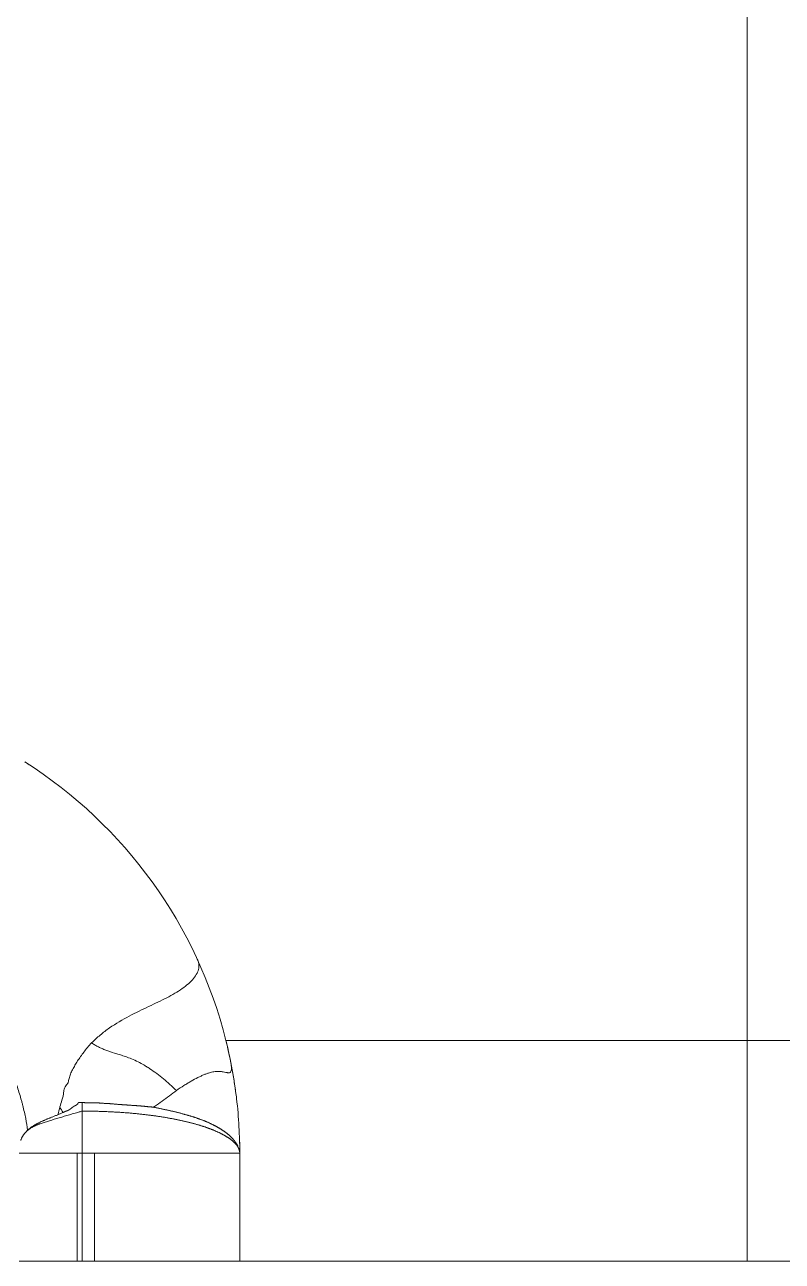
# Model space of a CAD drawing. Header units: millimetres. Extents: x 117382 to 126876, y -1151 to 1280.
# Drawn here: x 125570.82 to 125577.68, y 808.75 to 819.95 of the extents above; entities that cross this region are included whole.
import ezdxf

# ---------------------------------------------------------------- set-up
doc = ezdxf.new("R2010")
doc.units = ezdxf.units.MM
doc.linetypes.add('DASHED', pattern=[0])
doc.layers.add('DIE_P', color=2, linetype='Continuous')
doc.layers.add('TEXT', color=4, linetype='Continuous')

# ---------------------------------------------------------------- blocks, each defined once
blk = doc.blocks.new('*u7588')
at = {"layer": 'DIE_P', "color": 31, "linetype": 'DASHED', "lineweight": 13}
blk.add_line((-12.789, -21.088), (-12.789, -38.017), dxfattribs=at)
at = {"layer": 'DIE_P', "color": 155, "linetype": 'DASHED', "lineweight": 13}
for p, q in [((-17.515, -36.017), (31.411, -36.017)), ((-18.818, -36.583), (-18.818, -38.017)), ((-18.863, -37.038), (-18.863, -38.017)), ((-18.863, -38.017), (-18.863, -37.038)), ((-18.705, -38.017), (-18.705, -37.038)), ((-18.705, -37.038), (-18.705, -38.017))]:
    blk.add_line(p, q, dxfattribs=at)
at = {"layer": 'DIE_P', "color": 155, "linetype": 'Continuous', "lineweight": 13}
for p, q in [((-17.515, -36.017), (31.411, -36.017)), ((-18.818, -38.017), (-18.818, -36.656))]:
    blk.add_line(p, q, dxfattribs=at)
at = {"layer": 'DIE_P', "color": 2, "linetype": 'DASHED', "lineweight": 13}
for p, q in [((-17.392, -36.886), (-17.392, -36.896)), ((-17.389, -37.05), (-17.389, -37.054))]:
    blk.add_line(p, q, dxfattribs=at)
at = {"layer": 'DIE_P', "color": 2, "linetype": 'Continuous', "lineweight": 13}
for p, q in [((-17.391, -36.914), (-17.392, -36.905)), ((-17.389, -38.017), (-17.389, -37.038)), ((-17.389, -37.054), (-17.389, -37.052)), ((-19.389, -38.017), (-18.818, -38.017)), ((-17.389, -38.017), (-18.818, -38.017))]:
    blk.add_line(p, q, dxfattribs=at)
at = {"layer": 'DIE_P', "color": 11, "linetype": 'Continuous', "lineweight": 13}
blk.add_line((-17.389, -38.017), (31.411, -38.017), dxfattribs=at)
at = {"layer": 'DIE_P', "color": 2, "linetype": 'Continuous', "lineweight": 13}
blk.add_arc((-21.589, -37.038), 4.2, 14.0608, 57.6, dxfattribs=at)
at = {"layer": 'DIE_P', "color": 2, "linetype": 'DASHED', "lineweight": 13}
for points, knots in [([(-19.338, -33.492), (-19.336, -33.493), (-19.333, -33.495), (-19.33, -33.498), (-19.328, -33.498)], [0, 0, 0, 0, 0.66245, 1, 1, 1, 1]), ([(-19.316, -33.506), (-19.315, -33.507), (-19.312, -33.509), (-19.307, -33.512), (-19.301, -33.516), (-19.297, -33.519), (-19.294, -33.52), (-19.294, -33.52)], [0, 0, 0, 0, 0.129616, 0.406233, 0.680118, 0.95037, 1, 1, 1, 1]), ([(-18.732, -36.038), (-18.758, -36.065), (-18.782, -36.093), (-18.813, -36.135), (-18.823, -36.149), (-18.842, -36.176), (-18.851, -36.189), (-18.867, -36.215), (-18.875, -36.228), (-18.891, -36.254), (-18.898, -36.268), (-18.909, -36.288), (-18.912, -36.295), (-18.918, -36.308), (-18.921, -36.314), (-18.929, -36.334), (-18.933, -36.347), (-18.941, -36.374), (-18.942, -36.386), (-18.944, -36.395), (-18.944, -36.397), (-18.945, -36.399), (-18.945, -36.399), (-18.945, -36.4), (-18.947, -36.403), (-18.954, -36.41), (-18.962, -36.42), (-18.967, -36.428), (-18.968, -36.429), (-18.97, -36.433), (-18.971, -36.435), (-18.974, -36.44), (-18.982, -36.459), (-18.985, -36.477), (-18.987, -36.5), (-18.989, -36.511), (-18.993, -36.528), (-18.995, -36.534), (-18.998, -36.545), (-19.006, -36.573), (-19.014, -36.599), (-19.02, -36.619)], [0, 0, 0, 0, 0.125, 0.125, 0.1875, 0.1875, 0.25, 0.25, 0.3125, 0.3125, 0.375, 0.375, 0.40625, 0.40625, 0.4375, 0.4375, 0.5, 0.5, 0.5625, 0.5625, 0.578125, 0.578125, 0.585937, 0.585937, 0.59375, 0.625, 0.65625, 0.65625, 0.664062, 0.664062, 0.671875, 0.671875, 0.6875, 0.75, 0.75, 0.8125, 0.8125, 0.84375, 0.84375, 0.875, 1, 1, 1, 1]), ([(-17.964, -36.471), (-18.003, -36.432), (-18.042, -36.396), (-18.122, -36.33), (-18.163, -36.3), (-18.214, -36.266), (-18.225, -36.259), (-18.245, -36.246), (-18.256, -36.24), (-18.287, -36.222), (-18.307, -36.212), (-18.366, -36.184), (-18.402, -36.17), (-18.453, -36.153), (-18.468, -36.148), (-18.491, -36.141), (-18.498, -36.139), (-18.512, -36.135), (-18.547, -36.124), (-18.58, -36.113), (-18.615, -36.099), (-18.633, -36.092), (-18.649, -36.085), (-18.659, -36.08), (-18.664, -36.078), (-18.68, -36.07), (-18.69, -36.064), (-18.711, -36.052), (-18.721, -36.045), (-18.732, -36.038)], [0, 0, 0, 0, 0.125, 0.125, 0.25, 0.25, 0.28125, 0.28125, 0.3125, 0.3125, 0.375, 0.375, 0.5, 0.5, 0.5625, 0.5625, 0.59375, 0.59375, 0.625, 0.75, 0.75, 0.8125, 0.84375, 0.84375, 0.875, 0.875, 0.9375, 0.9375, 1, 1, 1, 1]), ([(-17.473, -36.205), (-17.472, -36.211), (-17.471, -36.217), (-17.469, -36.228), (-17.468, -36.233), (-17.467, -36.244), (-17.466, -36.249), (-17.465, -36.259), (-17.465, -36.263), (-17.465, -36.276), (-17.466, -36.283), (-17.468, -36.295), (-17.47, -36.299), (-17.475, -36.306), (-17.478, -36.308), (-17.484, -36.31), (-17.486, -36.31), (-17.491, -36.31), (-17.494, -36.31), (-17.499, -36.309), (-17.502, -36.308), (-17.508, -36.307), (-17.512, -36.306), (-17.523, -36.304), (-17.531, -36.302), (-17.55, -36.299), (-17.561, -36.297), (-17.585, -36.296), (-17.598, -36.297), (-17.62, -36.299), (-17.627, -36.3), (-17.643, -36.304), (-17.651, -36.305), (-17.667, -36.31), (-17.676, -36.313), (-17.694, -36.319), (-17.703, -36.322), (-17.721, -36.33), (-17.731, -36.334), (-17.75, -36.343), (-17.76, -36.348), (-17.789, -36.362), (-17.81, -36.373), (-17.841, -36.391), (-17.852, -36.398), (-17.873, -36.411), (-17.884, -36.417), (-17.918, -36.439), (-17.94, -36.454), (-17.964, -36.471)], [0, 0, 0, 0, 0.03125, 0.03125, 0.0625, 0.0625, 0.09375, 0.09375, 0.125, 0.125, 0.1875, 0.1875, 0.25, 0.25, 0.3125, 0.3125, 0.34375, 0.34375, 0.375, 0.375, 0.40625, 0.40625, 0.4375, 0.4375, 0.5, 0.5, 0.5625, 0.5625, 0.625, 0.625, 0.65625, 0.65625, 0.6875, 0.6875, 0.71875, 0.71875, 0.75, 0.75, 0.78125, 0.78125, 0.8125, 0.8125, 0.875, 0.875, 0.90625, 0.90625, 0.9375, 0.9375, 1, 1, 1, 1]), ([(-17.964, -36.471), (-18.005, -36.5), (-18.05, -36.534), (-18.116, -36.582), (-18.138, -36.598), (-18.165, -36.617), (-18.169, -36.621), (-18.174, -36.624)], [0, 0, 0, 0, 0.629976, 0.629976, 0.944964, 0.944964, 1, 1, 1, 1]), ([(-18.821, -36.578), (-18.823, -36.578), (-18.827, -36.577), (-18.832, -36.577), (-18.837, -36.577), (-18.841, -36.577), (-18.845, -36.577), (-18.848, -36.578), (-18.85, -36.579), (-18.852, -36.58), (-18.854, -36.581), (-18.855, -36.582), (-18.855, -36.583), (-18.856, -36.584), (-18.856, -36.585), (-18.856, -36.585), (-18.856, -36.586), (-18.856, -36.587), (-18.856, -36.588), (-18.856, -36.588), (-18.857, -36.589), (-18.857, -36.59), (-18.858, -36.59), (-18.858, -36.591), (-18.858, -36.592), (-18.859, -36.592), (-18.86, -36.593), (-18.86, -36.593), (-18.861, -36.594), (-18.861, -36.594), (-18.862, -36.595), (-18.863, -36.596), (-18.864, -36.596), (-18.864, -36.597), (-18.865, -36.597), (-18.866, -36.598), (-18.867, -36.598), (-18.867, -36.599), (-18.868, -36.599), (-18.869, -36.6), (-18.87, -36.601), (-18.871, -36.601), (-18.872, -36.602), (-18.872, -36.602), (-18.873, -36.603), (-18.874, -36.603), (-18.875, -36.604), (-18.876, -36.604), (-18.877, -36.605), (-18.878, -36.605), (-18.879, -36.606), (-18.88, -36.606), (-18.881, -36.607), (-18.882, -36.607), (-18.883, -36.608), (-18.884, -36.608), (-18.885, -36.609), (-18.886, -36.61), (-18.887, -36.61), (-18.888, -36.611), (-18.89, -36.611), (-18.891, -36.612), (-18.892, -36.613), (-18.893, -36.613), (-18.894, -36.614), (-18.895, -36.615), (-18.896, -36.615), (-18.897, -36.616), (-18.899, -36.617), (-18.9, -36.617), (-18.901, -36.618), (-18.902, -36.619), (-18.903, -36.62), (-18.904, -36.62), (-18.905, -36.621), (-18.906, -36.622), (-18.907, -36.623), (-18.908, -36.624), (-18.909, -36.625), (-18.91, -36.625), (-18.911, -36.626), (-18.912, -36.627), (-18.913, -36.628), (-18.914, -36.629), (-18.915, -36.629), (-18.916, -36.63), (-18.917, -36.631), (-18.918, -36.632), (-18.919, -36.633), (-18.92, -36.633), (-18.921, -36.634), (-18.922, -36.635), (-18.923, -36.636), (-18.924, -36.636), (-18.925, -36.637), (-18.926, -36.638), (-18.927, -36.639), (-18.928, -36.639), (-18.929, -36.64), (-18.93, -36.641), (-18.931, -36.641), (-18.932, -36.642), (-18.933, -36.643), (-18.934, -36.643), (-18.934, -36.644), (-18.935, -36.644), (-18.936, -36.645), (-18.937, -36.645), (-18.938, -36.646), (-18.939, -36.647), (-18.94, -36.647), (-18.941, -36.648), (-18.942, -36.648), (-18.943, -36.649), (-18.944, -36.649), (-18.945, -36.65), (-18.946, -36.65), (-18.947, -36.651), (-18.948, -36.651), (-18.949, -36.652), (-18.95, -36.652), (-18.951, -36.652), (-18.952, -36.653), (-18.953, -36.653), (-18.954, -36.653), (-18.955, -36.654), (-18.957, -36.654), (-18.958, -36.655), (-18.959, -36.655), (-18.96, -36.655), (-18.961, -36.656), (-18.962, -36.656), (-18.963, -36.656), (-18.964, -36.657), (-18.965, -36.657), (-18.966, -36.657), (-18.967, -36.658), (-18.968, -36.658), (-18.969, -36.658), (-18.97, -36.659), (-18.971, -36.659), (-18.972, -36.66), (-18.973, -36.66), (-18.974, -36.66), (-18.975, -36.661), (-18.976, -36.661), (-18.977, -36.662), (-18.978, -36.662), (-18.979, -36.663), (-18.98, -36.663), (-18.981, -36.664), (-18.982, -36.664), (-18.983, -36.665), (-18.984, -36.665), (-18.985, -36.666), (-18.986, -36.666), (-18.987, -36.667), (-18.988, -36.667), (-18.989, -36.668), (-18.989, -36.668), (-18.99, -36.669), (-18.991, -36.669), (-18.992, -36.669), (-18.992, -36.67)], [0, 0, 0, 0, 0.025691, 0.04942, 0.071027, 0.090375, 0.107358, 0.121918, 0.134067, 0.14396, 0.1521, 0.158887, 0.164405, 0.168882, 0.172844, 0.176633, 0.180286, 0.183835, 0.187312, 0.190749, 0.194178, 0.197629, 0.201129, 0.204702, 0.20837, 0.212149, 0.216055, 0.2201, 0.224294, 0.228643, 0.233153, 0.237738, 0.242346, 0.246979, 0.25164, 0.25633, 0.26105, 0.2658, 0.270577, 0.275382, 0.28021, 0.285058, 0.289923, 0.294843, 0.299858, 0.30497, 0.310177, 0.315479, 0.320874, 0.32636, 0.331936, 0.3376, 0.343348, 0.349176, 0.355083, 0.361065, 0.367118, 0.373239, 0.379423, 0.385666, 0.391964, 0.398311, 0.404703, 0.411134, 0.417599, 0.424092, 0.430608, 0.437141, 0.443687, 0.450238, 0.456791, 0.46334, 0.469881, 0.476413, 0.482956, 0.489512, 0.496077, 0.502649, 0.509224, 0.515799, 0.52237, 0.528935, 0.53549, 0.542032, 0.548558, 0.555063, 0.561545, 0.568001, 0.574427, 0.58082, 0.587176, 0.593493, 0.599767, 0.605995, 0.612173, 0.6183, 0.624371, 0.630383, 0.636335, 0.642222, 0.648043, 0.653795, 0.659517, 0.665241, 0.670967, 0.676695, 0.682426, 0.688157, 0.69389, 0.699624, 0.70536, 0.711096, 0.716832, 0.722569, 0.728306, 0.734044, 0.739781, 0.745519, 0.751247, 0.756947, 0.762625, 0.768286, 0.773934, 0.779573, 0.785206, 0.790835, 0.796464, 0.802092, 0.807723, 0.813357, 0.818994, 0.824635, 0.830282, 0.835934, 0.841592, 0.847255, 0.852924, 0.8586, 0.864281, 0.869967, 0.875659, 0.881356, 0.887057, 0.892762, 0.898469, 0.904178, 0.909887, 0.915595, 0.921301, 0.927002, 0.932699, 0.938387, 0.944067, 0.949736, 0.955391, 0.961032, 0.966657, 0.972265, 0.977853, 0.983421, 0.988969, 0.994495, 1, 1, 1, 1]), ([(-18.17, -36.621), (-18.172, -36.621), (-18.176, -36.621), (-18.182, -36.62), (-18.188, -36.619), (-18.194, -36.619), (-18.2, -36.618), (-18.206, -36.618), (-18.213, -36.617), (-18.219, -36.617), (-18.225, -36.616), (-18.231, -36.615), (-18.238, -36.615), (-18.244, -36.614), (-18.25, -36.613), (-18.256, -36.613), (-18.261, -36.612), (-18.267, -36.612), (-18.273, -36.611), (-18.278, -36.611), (-18.283, -36.61), (-18.288, -36.61), (-18.293, -36.609), (-18.298, -36.609), (-18.303, -36.609), (-18.308, -36.608), (-18.313, -36.608), (-18.318, -36.608), (-18.323, -36.607), (-18.328, -36.607), (-18.334, -36.607), (-18.339, -36.606), (-18.345, -36.606), (-18.351, -36.606), (-18.357, -36.605), (-18.363, -36.605), (-18.369, -36.604), (-18.376, -36.604), (-18.382, -36.603), (-18.389, -36.603), (-18.396, -36.602), (-18.403, -36.602), (-18.41, -36.601), (-18.417, -36.601), (-18.425, -36.6), (-18.432, -36.6), (-18.44, -36.6), (-18.447, -36.599), (-18.455, -36.598), (-18.463, -36.598), (-18.471, -36.597), (-18.479, -36.596), (-18.488, -36.596), (-18.496, -36.595), (-18.504, -36.594), (-18.512, -36.593), (-18.521, -36.593), (-18.529, -36.592), (-18.538, -36.591), (-18.546, -36.59), (-18.555, -36.59), (-18.563, -36.589), (-18.571, -36.588), (-18.579, -36.588), (-18.587, -36.587), (-18.594, -36.587), (-18.602, -36.587), (-18.609, -36.587), (-18.616, -36.586), (-18.624, -36.586), (-18.631, -36.585), (-18.638, -36.585), (-18.646, -36.584), (-18.653, -36.584), (-18.661, -36.583), (-18.668, -36.582), (-18.675, -36.582), (-18.682, -36.581), (-18.689, -36.581), (-18.696, -36.581), (-18.703, -36.581), (-18.709, -36.581), (-18.715, -36.581), (-18.722, -36.581), (-18.728, -36.582), (-18.735, -36.582), (-18.741, -36.582), (-18.748, -36.583), (-18.756, -36.582), (-18.763, -36.582), (-18.771, -36.582), (-18.778, -36.581), (-18.786, -36.581), (-18.794, -36.58), (-18.801, -36.579), (-18.808, -36.579), (-18.815, -36.578), (-18.819, -36.578), (-18.821, -36.578)], [0, 0, 0, 0, 0.009845, 0.019918, 0.030181, 0.040595, 0.051114, 0.061695, 0.072295, 0.082872, 0.093387, 0.103804, 0.114091, 0.124222, 0.134174, 0.143931, 0.153482, 0.162819, 0.17194, 0.180847, 0.189545, 0.198043, 0.206349, 0.214473, 0.22244, 0.230359, 0.238261, 0.246214, 0.25433, 0.262629, 0.271126, 0.279835, 0.288766, 0.297925, 0.307319, 0.316946, 0.326804, 0.336889, 0.347189, 0.357694, 0.368386, 0.379246, 0.390252, 0.401377, 0.412593, 0.423868, 0.435307, 0.447023, 0.458987, 0.471166, 0.483522, 0.496012, 0.508589, 0.5212, 0.53379, 0.546352, 0.559005, 0.571721, 0.584456, 0.597158, 0.609769, 0.622225, 0.634454, 0.646381, 0.657921, 0.668988, 0.679548, 0.690123, 0.700831, 0.711637, 0.722503, 0.733393, 0.744271, 0.755103, 0.765855, 0.776493, 0.786987, 0.79731, 0.807435, 0.817342, 0.827013, 0.836435, 0.845622, 0.854959, 0.864558, 0.874373, 0.884402, 0.894806, 0.905525, 0.916462, 0.927515, 0.938586, 0.949576, 0.960386, 0.970923, 0.981096, 0.990816, 1, 1, 1, 1]), ([(-17.406, -36.975), (-17.406, -36.974), (-17.406, -36.973), (-17.408, -36.971), (-17.409, -36.968), (-17.411, -36.965), (-17.413, -36.961), (-17.415, -36.958), (-17.417, -36.955), (-17.42, -36.951), (-17.422, -36.948), (-17.424, -36.945), (-17.427, -36.941), (-17.429, -36.938), (-17.431, -36.935), (-17.434, -36.931), (-17.436, -36.928), (-17.439, -36.924), (-17.442, -36.921), (-17.444, -36.917), (-17.447, -36.914), (-17.45, -36.911), (-17.453, -36.907), (-17.456, -36.904), (-17.459, -36.9), (-17.463, -36.897), (-17.466, -36.893), (-17.469, -36.89), (-17.473, -36.887), (-17.477, -36.883), (-17.48, -36.88), (-17.484, -36.876), (-17.488, -36.873), (-17.492, -36.869), (-17.497, -36.866), (-17.501, -36.862), (-17.505, -36.859), (-17.51, -36.855), (-17.515, -36.852), (-17.519, -36.848), (-17.524, -36.844), (-17.529, -36.841), (-17.535, -36.837), (-17.54, -36.834), (-17.545, -36.83), (-17.551, -36.827), (-17.556, -36.823), (-17.562, -36.82), (-17.568, -36.816), (-17.573, -36.812), (-17.579, -36.809), (-17.585, -36.805), (-17.592, -36.802), (-17.598, -36.798), (-17.604, -36.795), (-17.611, -36.791), (-17.617, -36.788), (-17.624, -36.784), (-17.631, -36.781), (-17.638, -36.777), (-17.645, -36.774), (-17.652, -36.77), (-17.66, -36.767), (-17.667, -36.763), (-17.675, -36.76), (-17.683, -36.756), (-17.691, -36.753), (-17.699, -36.749), (-17.707, -36.746), (-17.715, -36.743), (-17.724, -36.739), (-17.732, -36.736), (-17.741, -36.733), (-17.75, -36.73), (-17.759, -36.727), (-17.768, -36.724), (-17.777, -36.72), (-17.786, -36.717), (-17.796, -36.714), (-17.805, -36.711), (-17.815, -36.708), (-17.825, -36.705), (-17.835, -36.702), (-17.846, -36.699), (-17.856, -36.696), (-17.867, -36.692), (-17.878, -36.689), (-17.889, -36.686), (-17.9, -36.683), (-17.912, -36.68), (-17.924, -36.676), (-17.936, -36.673), (-17.948, -36.67), (-17.96, -36.667), (-17.972, -36.664), (-17.984, -36.661), (-17.996, -36.658), (-18.008, -36.656), (-18.02, -36.653), (-18.033, -36.65), (-18.045, -36.647), (-18.057, -36.645), (-18.07, -36.642), (-18.083, -36.639), (-18.096, -36.636), (-18.11, -36.633), (-18.124, -36.63), (-18.139, -36.627), (-18.153, -36.624), (-18.164, -36.622), (-18.169, -36.621)], [0, 0, 0, 0, 0.001308, 0.009402, 0.017509, 0.025591, 0.033643, 0.041658, 0.049632, 0.057561, 0.065439, 0.073266, 0.081037, 0.088749, 0.096402, 0.104, 0.111547, 0.119049, 0.126511, 0.133961, 0.141454, 0.148998, 0.156598, 0.164257, 0.171977, 0.179763, 0.187615, 0.195536, 0.203527, 0.211589, 0.219721, 0.227924, 0.236196, 0.244537, 0.252945, 0.261418, 0.269954, 0.278548, 0.287199, 0.295902, 0.304653, 0.313448, 0.322283, 0.331153, 0.340054, 0.348979, 0.357925, 0.366886, 0.37586, 0.38485, 0.393857, 0.402886, 0.411939, 0.421019, 0.430129, 0.439271, 0.448449, 0.457665, 0.466922, 0.476221, 0.485565, 0.494954, 0.504391, 0.513874, 0.523406, 0.532984, 0.542609, 0.552279, 0.561992, 0.571746, 0.581535, 0.591354, 0.601203, 0.611083, 0.620994, 0.630938, 0.640923, 0.650956, 0.661041, 0.671188, 0.681403, 0.691693, 0.702063, 0.712518, 0.723062, 0.733697, 0.744422, 0.755236, 0.766133, 0.777105, 0.788142, 0.79922, 0.810276, 0.821294, 0.832264, 0.843179, 0.854037, 0.86483, 0.875557, 0.886247, 0.896938, 0.907669, 0.918485, 0.929429, 0.940547, 0.951878, 0.96346, 0.975321, 0.987486, 1, 1, 1, 1]), ([(-17.392, -36.905), (-17.392, -36.905), (-17.392, -36.904), (-17.392, -36.903), (-17.392, -36.901), (-17.392, -36.9), (-17.392, -36.898), (-17.392, -36.896), (-17.392, -36.895), (-17.392, -36.894), (-17.392, -36.893), (-17.392, -36.892), (-17.392, -36.892), (-17.392, -36.892), (-17.392, -36.892), (-17.392, -36.892), (-17.392, -36.892), (-17.392, -36.892), (-17.392, -36.892), (-17.392, -36.892), (-17.392, -36.892), (-17.392, -36.893), (-17.392, -36.893), (-17.392, -36.893), (-17.392, -36.894), (-17.392, -36.894), (-17.392, -36.895), (-17.392, -36.895), (-17.392, -36.896), (-17.392, -36.897), (-17.392, -36.898), (-17.392, -36.899), (-17.392, -36.9), (-17.392, -36.901), (-17.392, -36.902), (-17.392, -36.904), (-17.392, -36.906), (-17.392, -36.908), (-17.392, -36.91), (-17.391, -36.912), (-17.391, -36.914), (-17.391, -36.916), (-17.391, -36.917), (-17.391, -36.919), (-17.391, -36.921), (-17.391, -36.922), (-17.391, -36.924), (-17.391, -36.926), (-17.391, -36.928), (-17.391, -36.93), (-17.391, -36.933), (-17.391, -36.935), (-17.391, -36.938), (-17.391, -36.941), (-17.391, -36.945), (-17.39, -36.95), (-17.39, -36.955), (-17.39, -36.961), (-17.39, -36.967), (-17.39, -36.973), (-17.39, -36.979), (-17.39, -36.984), (-17.39, -36.989), (-17.39, -36.993), (-17.39, -36.997), (-17.39, -37), (-17.39, -37.004), (-17.39, -37.007), (-17.39, -37.01), (-17.39, -37.012), (-17.39, -37.014), (-17.39, -37.014)], [0, 0, 0, 0, 0.001173, 0.01189, 0.022529, 0.039824, 0.058942, 0.080139, 0.103544, 0.120401, 0.13805, 0.154106, 0.167949, 0.179634, 0.18924, 0.197694, 0.208257, 0.219036, 0.228537, 0.237323, 0.245754, 0.254771, 0.264744, 0.276166, 0.287539, 0.297694, 0.305425, 0.312344, 0.321853, 0.333423, 0.348239, 0.360803, 0.370432, 0.382376, 0.395162, 0.408109, 0.424873, 0.440513, 0.454258, 0.469481, 0.483894, 0.495583, 0.504282, 0.513207, 0.522952, 0.533917, 0.545958, 0.556769, 0.568756, 0.57995, 0.592152, 0.605372, 0.619973, 0.636162, 0.657263, 0.68053, 0.705935, 0.733442, 0.767624, 0.799342, 0.828322, 0.854617, 0.878275, 0.899344, 0.917427, 0.93398, 0.949583, 0.964247, 0.978126, 0.993258, 1, 1, 1, 1]), ([(-17.389, -37.037), (-17.389, -37.037), (-17.389, -37.037), (-17.389, -37.036), (-17.389, -37.035), (-17.389, -37.033), (-17.389, -37.032), (-17.389, -37.031), (-17.389, -37.029), (-17.389, -37.028), (-17.389, -37.027), (-17.389, -37.025), (-17.389, -37.024), (-17.389, -37.024), (-17.389, -37.023), (-17.389, -37.022), (-17.39, -37.021), (-17.39, -37.02), (-17.39, -37.018), (-17.39, -37.016), (-17.39, -37.012), (-17.39, -37.009), (-17.39, -37.005), (-17.39, -37.003), (-17.39, -37.001), (-17.39, -36.999), (-17.39, -36.996), (-17.39, -36.994), (-17.39, -36.991), (-17.39, -36.988), (-17.39, -36.984), (-17.39, -36.98), (-17.39, -36.976), (-17.39, -36.972), (-17.39, -36.969), (-17.39, -36.967), (-17.39, -36.964), (-17.39, -36.961), (-17.39, -36.959), (-17.39, -36.956), (-17.39, -36.954), (-17.39, -36.953), (-17.39, -36.952), (-17.39, -36.951), (-17.39, -36.95), (-17.39, -36.95), (-17.39, -36.948), (-17.39, -36.947), (-17.39, -36.944), (-17.391, -36.941), (-17.391, -36.938), (-17.391, -36.936), (-17.391, -36.934), (-17.391, -36.933), (-17.391, -36.932), (-17.391, -36.931)], [0, 0, 0, 0, 0.010779, 0.027757, 0.040679, 0.06081, 0.081407, 0.097137, 0.114094, 0.132, 0.148444, 0.16268, 0.17374, 0.181037, 0.191634, 0.20556, 0.217053, 0.226544, 0.238433, 0.272263, 0.310301, 0.348044, 0.386236, 0.406298, 0.427863, 0.447681, 0.466156, 0.488831, 0.519366, 0.549801, 0.580299, 0.616174, 0.654016, 0.690458, 0.710781, 0.731319, 0.751882, 0.772283, 0.793437, 0.818181, 0.831218, 0.841909, 0.850104, 0.854691, 0.859783, 0.866043, 0.874479, 0.88514, 0.906448, 0.930346, 0.949614, 0.965536, 0.979685, 0.994047, 1, 1, 1, 1]), ([(-19.389, -37.038), (-19.386, -37.038), (-19.374, -37.038), (-19.328, -37.038), (-19.291, -37.038), (-19.198, -37.038), (-19.141, -37.038), (-19.012, -37.038), (-18.94, -37.038), (-18.863, -37.038)], [0, 0, 0, 0, 0.22812, 0.22812, 0.485413, 0.485413, 0.742707, 0.742707, 1, 1, 1, 1]), ([(-18.705, -37.038), (-18.61, -37.038), (-18.517, -37.038), (-18.338, -37.038), (-18.253, -37.038), (-18.091, -37.038), (-18.015, -37.038), (-17.874, -37.038), (-17.809, -37.038), (-17.693, -37.038), (-17.641, -37.038), (-17.551, -37.038), (-17.513, -37.038), (-17.451, -37.038), (-17.428, -37.038), (-17.397, -37.038), (-17.39, -37.038), (-17.389, -37.038)], [0, 0, 0, 0, 0.125063, 0.125063, 0.250126, 0.250126, 0.375189, 0.375189, 0.500252, 0.500252, 0.625314, 0.625314, 0.750377, 0.750377, 0.87544, 0.87544, 1, 1, 1, 1]), ([(-17.389, -37.035), (-17.389, -37.035), (-17.389, -37.033), (-17.389, -37.03), (-17.389, -37.027), (-17.389, -37.025), (-17.389, -37.022), (-17.39, -37.02), (-17.39, -37.018), (-17.39, -37.015), (-17.39, -37.012), (-17.39, -37.009), (-17.39, -37.007), (-17.39, -37.005), (-17.39, -37.002), (-17.39, -37), (-17.39, -36.997), (-17.39, -36.996), (-17.39, -36.994), (-17.39, -36.992), (-17.39, -36.991), (-17.39, -36.989), (-17.39, -36.988), (-17.39, -36.987), (-17.39, -36.986), (-17.39, -36.984), (-17.39, -36.982), (-17.39, -36.981), (-17.39, -36.979), (-17.39, -36.978), (-17.39, -36.977), (-17.39, -36.977), (-17.39, -36.977), (-17.39, -36.977)], [0, 0, 0, 0, 0.021542, 0.061716, 0.098397, 0.129728, 0.157216, 0.18407, 0.210956, 0.241784, 0.277431, 0.315793, 0.353607, 0.383839, 0.417823, 0.453788, 0.485268, 0.512311, 0.538462, 0.563156, 0.586445, 0.607785, 0.629236, 0.654849, 0.689154, 0.72886, 0.773721, 0.819801, 0.861711, 0.909212, 0.951486, 0.988925, 1, 1, 1, 1]), ([(-17.389, -37.037), (-17.389, -37.037), (-17.389, -37.037), (-17.389, -37.035), (-17.389, -37.033), (-17.389, -37.032), (-17.389, -37.03), (-17.389, -37.028), (-17.389, -37.026), (-17.389, -37.025), (-17.389, -37.024), (-17.389, -37.024)], [0, 0, 0, 0, 0.041966, 0.169117, 0.3357, 0.473748, 0.590862, 0.727088, 0.860199, 0.993236, 1, 1, 1, 1]), ([(-17.39, -37.027), (-17.39, -37.028), (-17.39, -37.03), (-17.39, -37.033), (-17.39, -37.036), (-17.389, -37.039), (-17.389, -37.042), (-17.389, -37.043), (-17.389, -37.044), (-17.389, -37.046), (-17.389, -37.048), (-17.389, -37.05), (-17.389, -37.05)], [0, 0, 0, 0, 0.035684, 0.245905, 0.394427, 0.529359, 0.642552, 0.69109, 0.734663, 0.783637, 0.878186, 1, 1, 1, 1])]:
    blk.add_open_spline(points, degree=3, knots=knots, dxfattribs=at)
at = {"layer": 'DIE_P', "color": 155, "linetype": 'DASHED', "lineweight": 13}
for points, knots in [([(-19.313, -36.828), (-19.317, -36.795), (-19.323, -36.76), (-19.337, -36.686), (-19.346, -36.647), (-19.359, -36.597), (-19.361, -36.587), (-19.367, -36.566), (-19.37, -36.556), (-19.378, -36.525), (-19.397, -36.464), (-19.43, -36.364), (-19.46, -36.287), (-19.492, -36.213), (-19.509, -36.176), (-19.56, -36.07), (-19.597, -36.002), (-19.646, -35.922), (-19.656, -35.906), (-19.678, -35.873), (-19.694, -35.848), (-19.712, -35.822), (-19.724, -35.806), (-19.73, -35.797), (-19.749, -35.772), (-19.762, -35.755), (-19.801, -35.705), (-19.828, -35.672), (-19.883, -35.609), (-19.912, -35.578), (-19.957, -35.532), (-19.972, -35.517), (-20.002, -35.488), (-20.018, -35.473), (-20.065, -35.43), (-20.098, -35.402), (-20.148, -35.361), (-20.165, -35.348), (-20.191, -35.328), (-20.2, -35.321), (-20.218, -35.308), (-20.227, -35.302), (-20.245, -35.288), (-20.254, -35.282), (-20.272, -35.269), (-20.281, -35.263), (-20.299, -35.251), (-20.308, -35.245), (-20.325, -35.234), (-20.334, -35.228), (-20.343, -35.222)], [0, 0, 0, 0, 0.0625, 0.0625, 0.125, 0.125, 0.140625, 0.140625, 0.15625, 0.15625, 0.1875, 0.25, 0.3125, 0.3125, 0.375, 0.375, 0.5, 0.5, 0.53125, 0.53125, 0.5625, 0.578125, 0.578125, 0.59375, 0.59375, 0.625, 0.625, 0.6875, 0.6875, 0.75, 0.75, 0.78125, 0.78125, 0.8125, 0.8125, 0.875, 0.875, 0.90625, 0.90625, 0.921875, 0.921875, 0.9375, 0.9375, 0.953125, 0.953125, 0.96875, 0.96875, 0.984375, 0.984375, 1, 1, 1, 1]), ([(-17.775, -35.28), (-17.769, -35.292), (-17.765, -35.305), (-17.761, -35.322), (-17.76, -35.327), (-17.76, -35.333), (-17.759, -35.336), (-17.759, -35.338), (-17.759, -35.348), (-17.76, -35.362), (-17.764, -35.377), (-17.77, -35.392), (-17.773, -35.4), (-17.785, -35.423), (-17.796, -35.439), (-17.822, -35.471), (-17.837, -35.487), (-17.872, -35.517), (-17.891, -35.532), (-17.953, -35.576), (-18, -35.603), (-18.103, -35.656), (-18.158, -35.682), (-18.273, -35.736), (-18.332, -35.764), (-18.452, -35.828), (-18.512, -35.863), (-18.599, -35.923), (-18.627, -35.945), (-18.682, -35.99), (-18.707, -36.013), (-18.732, -36.038)], [0, 0, 0, 0, 0.0625, 0.0625, 0.078125, 0.085937, 0.085937, 0.09375, 0.09375, 0.125, 0.15625, 0.15625, 0.1875, 0.1875, 0.25, 0.25, 0.3125, 0.3125, 0.375, 0.375, 0.5, 0.5, 0.625, 0.625, 0.75, 0.75, 0.875, 0.875, 0.9375, 0.9375, 1, 1, 1, 1]), ([(-18.992, -36.67), (-18.992, -36.669), (-18.993, -36.668), (-19.001, -36.654), (-19.011, -36.636), (-19.02, -36.619)], [0, 0, 0, 0, 0.053088, 0.053088, 1, 1, 1, 1]), ([(-19.039, -36.689), (-19.043, -36.691), (-19.052, -36.695), (-19.065, -36.7), (-19.077, -36.705), (-19.089, -36.71), (-19.101, -36.714), (-19.112, -36.719), (-19.123, -36.723), (-19.134, -36.728), (-19.144, -36.732), (-19.154, -36.736), (-19.163, -36.74), (-19.173, -36.744), (-19.181, -36.748), (-19.191, -36.752), (-19.2, -36.757), (-19.21, -36.762), (-19.22, -36.767), (-19.229, -36.772), (-19.238, -36.777), (-19.247, -36.782), (-19.255, -36.787), (-19.263, -36.792), (-19.271, -36.797), (-19.279, -36.802), (-19.286, -36.808), (-19.293, -36.813), (-19.3, -36.819), (-19.306, -36.824), (-19.31, -36.828), (-19.312, -36.83)], [0, 0, 0, 0, 0.036961, 0.073127, 0.108507, 0.143288, 0.177724, 0.211595, 0.24475, 0.277355, 0.309598, 0.341445, 0.372636, 0.403284, 0.433471, 0.463267, 0.499678, 0.535914, 0.572026, 0.60798, 0.643943, 0.679865, 0.715633, 0.751244, 0.786866, 0.822499, 0.858092, 0.893605, 0.929055, 0.964513, 1, 1, 1, 1]), ([(-18.992, -36.67), (-18.996, -36.671), (-19.004, -36.675), (-19.016, -36.68), (-19.027, -36.685), (-19.035, -36.688), (-19.039, -36.689)], [0, 0, 0, 0, 0.256753, 0.509547, 0.756817, 1, 1, 1, 1]), ([(-18.862, -37.038), (-18.86, -37.038), (-18.856, -37.038), (-18.851, -37.037), (-18.848, -37.037), (-18.846, -37.037), (-18.836, -37.037), (-18.827, -37.037), (-18.819, -37.037), (-18.816, -37.038), (-18.815, -37.038), (-18.81, -37.038), (-18.804, -37.038), (-18.797, -37.038), (-18.791, -37.038), (-18.787, -37.037), (-18.777, -37.037), (-18.77, -37.038), (-18.761, -37.038), (-18.758, -37.038), (-18.751, -37.038), (-18.748, -37.038), (-18.741, -37.038), (-18.737, -37.037), (-18.731, -37.037), (-18.728, -37.037), (-18.723, -37.038), (-18.722, -37.038), (-18.72, -37.038), (-18.717, -37.038), (-18.712, -37.038), (-18.709, -37.038), (-18.706, -37.038), (-18.705, -37.038), (-18.704, -37.038)], [0, 0, 0, 0, 0.0625, 0.09375, 0.09375, 0.125, 0.125, 0.25, 0.28125, 0.28125, 0.3125, 0.3125, 0.375, 0.4375, 0.4375, 0.5, 0.5, 0.625, 0.625, 0.6875, 0.6875, 0.75, 0.75, 0.8125, 0.8125, 0.875, 0.875, 0.90625, 0.90625, 0.9375, 0.96875, 0.984375, 0.984375, 1, 1, 1, 1])]:
    blk.add_open_spline(points, degree=3, knots=knots, dxfattribs=at)
at = {"layer": 'DIE_P', "color": 2, "linetype": 'DASHED', "lineweight": 13}
for points in [[(-17.423, -36.511), (-17.445, -36.337), (-17.477, -36.165), (-17.521, -35.995)], [(-19.02, -36.619), (-19.026, -36.642), (-19.032, -36.666), (-19.039, -36.69)]]:
    blk.add_open_spline(points, degree=3, dxfattribs=at)
at = {"layer": 'DIE_P', "color": 2, "linetype": 'Continuous', "lineweight": 13}
for points, knots in [([(-17.515, -36.017), (-17.493, -36.105), (-17.474, -36.193), (-17.45, -36.325), (-17.443, -36.369), (-17.433, -36.435), (-17.43, -36.457), (-17.424, -36.501), (-17.421, -36.522), (-17.408, -36.63), (-17.401, -36.715), (-17.392, -36.879), (-17.389, -36.96), (-17.389, -37.038)], [0, 0, 0, 0, 0.25, 0.25, 0.375, 0.375, 0.4375, 0.4375, 0.5, 0.5, 0.75, 0.75, 1, 1, 1, 1]), ([(-18.818, -36.656), (-18.827, -36.659), (-18.844, -36.664), (-18.869, -36.672), (-18.895, -36.679), (-18.92, -36.686), (-18.944, -36.693), (-18.968, -36.7), (-18.992, -36.707), (-19.015, -36.714), (-19.038, -36.721), (-19.06, -36.727), (-19.082, -36.734), (-19.103, -36.74), (-19.123, -36.746), (-19.143, -36.753), (-19.162, -36.759), (-19.181, -36.765), (-19.196, -36.77), (-19.208, -36.774), (-19.216, -36.777), (-19.225, -36.781), (-19.233, -36.784), (-19.241, -36.788), (-19.249, -36.791), (-19.257, -36.795), (-19.264, -36.799), (-19.272, -36.803), (-19.279, -36.807), (-19.285, -36.811), (-19.292, -36.816), (-19.298, -36.82), (-19.304, -36.825), (-19.31, -36.829), (-19.316, -36.834), (-19.321, -36.839), (-19.327, -36.844), (-19.332, -36.85), (-19.336, -36.855), (-19.341, -36.86), (-19.345, -36.866), (-19.35, -36.872), (-19.353, -36.878), (-19.357, -36.884), (-19.361, -36.89), (-19.364, -36.896), (-19.367, -36.903), (-19.37, -36.909), (-19.373, -36.916), (-19.374, -36.921), (-19.375, -36.923)], [0, 0, 0, 0, 0.028712, 0.057493, 0.086343, 0.115263, 0.144254, 0.173318, 0.202455, 0.231666, 0.260951, 0.290312, 0.319749, 0.349264, 0.378857, 0.408529, 0.43828, 0.468113, 0.498027, 0.513579, 0.52916, 0.544771, 0.560414, 0.57609, 0.591801, 0.607548, 0.623333, 0.639157, 0.655022, 0.670928, 0.686879, 0.702874, 0.718915, 0.735004, 0.751143, 0.767331, 0.783572, 0.799865, 0.816213, 0.832617, 0.849078, 0.865597, 0.882175, 0.898815, 0.915517, 0.932282, 0.949112, 0.966007, 0.982969, 1, 1, 1, 1]), ([(-17.389, -37.038), (-17.389, -37.037), (-17.39, -37.034), (-17.39, -37.03), (-17.39, -37.027), (-17.391, -37.023), (-17.391, -37.019), (-17.392, -37.016), (-17.393, -37.012), (-17.394, -37.008), (-17.395, -37.005), (-17.397, -37.001), (-17.398, -36.997), (-17.4, -36.993), (-17.402, -36.99), (-17.404, -36.986), (-17.406, -36.982), (-17.408, -36.978), (-17.411, -36.974), (-17.413, -36.97), (-17.416, -36.967), (-17.419, -36.963), (-17.422, -36.959), (-17.425, -36.955), (-17.429, -36.951), (-17.432, -36.947), (-17.436, -36.944), (-17.44, -36.94), (-17.444, -36.936), (-17.448, -36.932), (-17.453, -36.928), (-17.457, -36.924), (-17.462, -36.92), (-17.467, -36.917), (-17.472, -36.913), (-17.477, -36.909), (-17.483, -36.905), (-17.488, -36.901), (-17.494, -36.897), (-17.5, -36.893), (-17.506, -36.89), (-17.512, -36.886), (-17.519, -36.882), (-17.525, -36.878), (-17.532, -36.874), (-17.539, -36.87), (-17.546, -36.867), (-17.553, -36.863), (-17.561, -36.859), (-17.568, -36.855), (-17.576, -36.851), (-17.584, -36.848), (-17.592, -36.844), (-17.601, -36.84), (-17.609, -36.837), (-17.618, -36.833), (-17.627, -36.829), (-17.636, -36.826), (-17.645, -36.822), (-17.655, -36.818), (-17.664, -36.815), (-17.674, -36.811), (-17.684, -36.808), (-17.694, -36.804), (-17.704, -36.8), (-17.715, -36.797), (-17.725, -36.793), (-17.736, -36.79), (-17.747, -36.787), (-17.758, -36.783), (-17.77, -36.78), (-17.781, -36.777), (-17.793, -36.773), (-17.805, -36.77), (-17.817, -36.767), (-17.829, -36.763), (-17.842, -36.76), (-17.854, -36.757), (-17.867, -36.754), (-17.88, -36.751), (-17.893, -36.748), (-17.906, -36.745), (-17.92, -36.742), (-17.934, -36.739), (-17.947, -36.736), (-17.961, -36.733), (-17.976, -36.73), (-17.99, -36.727), (-18.004, -36.725), (-18.019, -36.722), (-18.034, -36.719), (-18.049, -36.717), (-18.064, -36.714), (-18.08, -36.711), (-18.095, -36.709), (-18.111, -36.706), (-18.127, -36.704), (-18.143, -36.702), (-18.159, -36.699), (-18.175, -36.697), (-18.192, -36.695), (-18.208, -36.693), (-18.225, -36.691), (-18.242, -36.689), (-18.259, -36.687), (-18.277, -36.685), (-18.294, -36.683), (-18.312, -36.681), (-18.329, -36.679), (-18.347, -36.678), (-18.365, -36.676), (-18.383, -36.674), (-18.402, -36.673), (-18.42, -36.671), (-18.439, -36.67), (-18.458, -36.669), (-18.477, -36.667), (-18.496, -36.666), (-18.515, -36.665), (-18.534, -36.664), (-18.554, -36.663), (-18.573, -36.662), (-18.593, -36.661), (-18.613, -36.66), (-18.633, -36.66), (-18.653, -36.659), (-18.673, -36.658), (-18.693, -36.658), (-18.714, -36.657), (-18.734, -36.657), (-18.755, -36.657), (-18.776, -36.656), (-18.797, -36.656), (-18.811, -36.656), (-18.818, -36.656)], [0, 0, 0, 0, 0.006595, 0.013205, 0.01983, 0.02647, 0.033125, 0.039795, 0.04648, 0.053179, 0.059894, 0.066623, 0.073368, 0.080127, 0.086902, 0.093691, 0.100495, 0.107314, 0.114148, 0.120998, 0.127862, 0.134741, 0.141634, 0.148543, 0.155467, 0.162406, 0.16936, 0.176328, 0.183312, 0.19031, 0.197324, 0.204353, 0.211396, 0.218454, 0.225528, 0.232616, 0.239719, 0.246838, 0.253971, 0.261119, 0.268282, 0.27546, 0.282654, 0.289862, 0.297085, 0.304323, 0.311576, 0.318844, 0.326127, 0.333425, 0.340737, 0.348065, 0.355408, 0.362766, 0.370139, 0.377527, 0.384929, 0.392347, 0.39978, 0.407228, 0.41469, 0.422168, 0.429661, 0.437168, 0.444691, 0.452229, 0.459781, 0.467349, 0.474932, 0.482529, 0.490142, 0.49777, 0.505412, 0.51307, 0.520743, 0.52843, 0.536133, 0.54385, 0.551583, 0.559331, 0.567093, 0.574871, 0.582663, 0.590471, 0.598294, 0.606131, 0.613984, 0.621852, 0.629734, 0.637632, 0.645545, 0.653472, 0.661415, 0.669373, 0.677346, 0.685333, 0.693336, 0.701354, 0.709387, 0.717435, 0.725497, 0.733575, 0.741668, 0.749776, 0.757899, 0.766037, 0.77419, 0.782358, 0.790541, 0.798739, 0.806952, 0.81518, 0.823423, 0.831681, 0.839954, 0.848242, 0.856546, 0.864864, 0.873197, 0.881545, 0.889909, 0.898287, 0.906681, 0.915089, 0.923512, 0.931951, 0.940404, 0.948873, 0.957357, 0.965855, 0.974369, 0.982897, 0.991441, 1, 1, 1, 1]), ([(-17.391, -36.934), (-17.391, -36.933), (-17.391, -36.931), (-17.391, -36.928), (-17.391, -36.924), (-17.391, -36.92), (-17.391, -36.916), (-17.391, -36.913), (-17.391, -36.911), (-17.391, -36.908), (-17.392, -36.905), (-17.392, -36.903), (-17.392, -36.9), (-17.392, -36.898), (-17.392, -36.896), (-17.392, -36.894), (-17.392, -36.892), (-17.392, -36.89), (-17.392, -36.888), (-17.392, -36.887), (-17.392, -36.887), (-17.392, -36.886), (-17.392, -36.886), (-17.392, -36.886)], [0, 0, 0, 0, 0.041766, 0.115688, 0.183152, 0.249064, 0.314643, 0.355932, 0.406597, 0.457864, 0.505201, 0.55177, 0.590756, 0.631738, 0.675405, 0.722255, 0.77271, 0.826906, 0.866539, 0.904001, 0.940043, 0.975502, 1, 1, 1, 1])]:
    blk.add_open_spline(points, degree=3, knots=knots, dxfattribs=at)
at = {"layer": 'DIE_P', "color": 155, "linetype": 'DASHED', "lineweight": 13}
blk.add_open_spline([(-18.863, -37.038), (-18.705, -37.038)], degree=1, dxfattribs=at)

msp = doc.modelspace()

# ---------------------------------------------------------------- block references
at = {"layer": 'TEXT', "lineweight": 5}
msp.add_blockref('*u7588', (125590.154, 846.763), dxfattribs=at)

doc.saveas('drawing.dxf')
